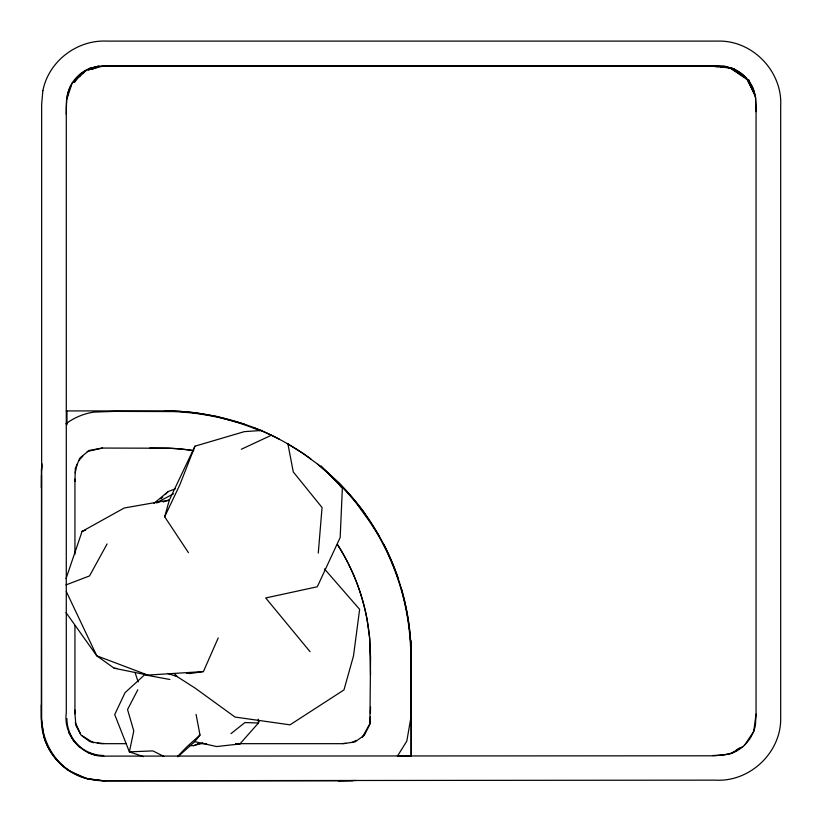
<?xml version="1.0" encoding="UTF-8"?>
<svg xmlns="http://www.w3.org/2000/svg" width="822" height="822" viewBox="0 0 822 822"><rect width="100%" height="100%" fill="white"/><g stroke="black" fill="none" stroke-linecap="round" stroke-linejoin="round"><path stroke-width="1.23" d="M397.273 755.788L411.175 755.798L411.206 720.01M411.277 652.123L411.288 641.006M41.316 487.826L41.419 470.585M66.284 114.35L66.551 100.089L72.048 83.279L86.32 70.353L103.11 66.048L710.537 66.037L730.717 68.062L747.969 80.237A36.949 36.949 0 0 1 754.966 94.396M41.501 475.137L41.316 718.449L43.905 736.882A61.969 61.969 0 0 0 85.447 778.352L103.798 780.9L352.844 780.736M41.624 470.112L41.717 466.351A61.547 61.547 0 0 1 42.025 463.844M370.311 716.979L370.167 723.124L362.297 737.293M370.403 713.301L370.547 707.167M74.936 481.466L75.326 468.437L80.083 457.813L89.208 450.456L102.031 448.062L169.281 448.237A209.538 209.538 0 0 1 193.787 450.692M321.197 466.053L342.373 487.826L340.174 537.475L317.302 586.764L265.712 597.964L310.028 651.661M318.278 553.083L322.06 507.523L293.279 471.941L287.854 443.633M756.055 714.092L753.733 731.477L744.753 744.886M67.538 96.01L68.37 91.17M75.203 472.845L77.083 464.235M188.474 552.682L164.677 516.781L169.332 500.064L194.968 446.182L244.34 431.642L262.146 430.43M66.058 578.575L82.066 531.433L124.235 507.996L169.332 500.064L163.259 501.954M259.238 720.627L258.427 723L239.89 743.961L216.525 746.551L194.773 741.639L177.819 756.805M194.968 446.182L179.864 484.713L164.677 516.781M186.419 673.249L190.221 673.516L203.424 671.564L218.22 637.944M74.042 82.395L75.542 79.046L80.607 75.573M74.042 82.395L75.542 79.035M68.894 90.04L71 85.529M235.78 743.674L343.308 743.674L355.135 741.865L364.331 735.217L369.89 724.388L370.547 657.579L369.746 639.331A209.446 209.446 0 0 0 348.446 563.882M137.819 689.771L127.544 709.53L133.78 730.943L129.373 751.853L143.48 756.661M107.107 543.928L89.536 575.924L65.955 584.925M397.571 755.921L406.818 741.074L410.825 717.966L410.774 655.298A246.456 246.456 0 0 0 370.527 522.741L356.142 502.982A246.857 246.857 0 0 0 330.619 475.876M74.689 82.221L80.299 74.268L86.32 70.353M194.773 741.639L200.003 735.002L196.068 714.38M78.491 460.844L82.817 456.179M177.49 756.497L187.149 746.551L200.003 735.002M160.968 498.82L162.777 497.002M165.489 494.279L168.202 491.546L175.281 488.823M153.961 503.362L168.202 491.546M736.214 750.866L739.944 747.815M230.992 733.635L244.905 722.569L258.427 723L258.252 719.229M363.324 735.937L364.331 735.217M731.508 753.548L733.614 752.079M735.711 750.599L738.855 748.39M88.684 70.034L91.715 67.959L97.736 67.26M742.985 746.54L730.039 753.969L714.678 755.798L107.076 756.106C83.474 758.377 63.089 736.101 66.284 712.828L66.284 106.839L66.859 96.431L69.726 87.461A38.254 38.254 0 0 1 89.238 68.534L98.465 66.171L109.285 65.729L714.934 65.729L725.549 66.325L734.447 69.233A38.254 38.254 0 0 1 753.301 88.807L755.624 98.034L756.055 108.71L756.055 714.493L755.449 725.117A38.264 38.264 0 0 1 732.895 752.808L723.627 755.079L712.777 755.5M156.725 502.735L173.565 493.765M351.826 742.615L356.018 740.488M156.858 502.889L161.461 500.619M241.329 449.264L271.229 435.3M80.299 74.268L83.854 72.798M92.146 69.356L99.246 66.407M189.892 745.564L193.673 745.667L198.349 743.735M82.066 531.433L85.632 530.098M193.673 745.667L202.87 742.872M89.238 68.534L98.465 66.171M87.153 451.525L102.442 448.062M66.017 612.575L96.78 655.812L114.196 668.245L147.806 675.088L203.424 671.564M342.651 743.509L346.134 743.355M338.315 780.9L356.039 780.479M66.284 410.918L164.945 410.918A240.394 240.394 0 0 1 196.694 413.024L216.422 416.456L244.453 424.152M126.403 743.674L101.168 743.674L89.773 741.567L81.049 735.104L75.912 725.507L74.936 713.537L74.936 625.532M197.753 743.674L206.569 743.674M149.779 448.062L167.226 448.196A209.446 209.446 0 0 1 193.098 450.579M164.708 410.918C204.462 410.969 244.144 420.741 279.367 439.205M236.048 743.807L239.89 743.961M714.914 65.729L718.449 65.935M723.175 66.192L734.447 69.233M97.284 743.057L103.623 743.499M114.196 668.245L116.724 668.42M711.338 66.14L717.729 66.674M720.288 66.89L729.237 67.64M712.232 65.729L718.449 66.448M720.925 66.726L727.162 67.435M105.052 780.9L87.338 778.845L69.367 770.964A61.784 61.784 0 0 1 41.419 721.387L41.316 704.927M169.887 679.496L144.6 674.821L125.036 692.669L114.71 714.565L129.373 751.853L152.851 750.907L164.112 756.528M167.616 673.454L177.079 676.568L194.999 688.024L235.01 717.051L290.012 724.84L343.966 689.925L353.501 655.925L359.625 609.359L324.433 568.886M87.666 752.49L96.513 755.49M147.806 675.088L96.78 655.812L66.315 591.563M253.135 427.348C273.664 435.259 293.084 445.945 310.86 458.902M287.227 443.531L302.938 453.364L318.268 464.605A279.593 279.593 0 0 1 339.445 483.521L345.939 490.364A279.716 279.716 0 0 1 363.951 512.24L378.983 535.625M731.364 68.956L746.314 78.193M82.097 735.762L93.482 742.8M340.287 486.398L342.373 487.826M733.173 68.729L743.489 76.014M732.114 68L745.554 77.474M175.096 674.975L177.079 676.568L174.685 673.68M317.857 464.286L339.024 483.079A280.199 280.199 0 0 1 357.858 504.307C375.551 526.614 389.227 552.035 398.382 578.986M79.878 747.527L73.518 740.858L68.914 732.823M747.475 80.422L754.462 93.78M383.268 543.424C401.619 578.75 411.247 618.504 411.175 658.319M75.244 722.466L80.535 733.964M747.969 80.237L755.5 96.934L756.055 111.607M751.031 85.396L753.414 91.129L748.657 79.662M134.993 672.334L138.178 681.952M401.044 587.494C407.671 610.304 411.164 634.029 411.175 657.785L411.175 755.798M74.936 710.085L75.028 713.794M370.547 674.811L369.653 638.221L367.044 619.336A209.538 209.538 0 0 0 337.39 544.462M74.936 479.092L74.936 554.295M66.972 411.164L66.972 424.727M259.803 430.656A246.857 246.857 0 0 0 173.062 411.575L114.422 411.38L93.924 412.11A61.486 61.486 0 0 0 65.924 423.803M41.408 470.585A61.486 61.486 0 0 1 41.788 465.725M337.544 544.698A209.446 209.446 0 0 1 347.901 562.803M103.849 755.5A36.949 36.949 0 0 1 66.901 718.541M719.096 66.346A36.949 36.949 0 0 1 728.487 67.558M730.85 68.257A36.949 36.949 0 0 1 745.503 77.443M42.888 90.605L41.655 104.024L41.655 715.459C41.151 734.858 49.258 753.918 64.024 766.607A62.462 62.462 0 0 0 104.168 780.736L715.572 780.14C750.085 782.174 781.619 752.181 780.684 717.493L780.684 106.069C782.678 71.535 752.562 40.073 717.873 41.1L106.511 41.1C76.857 39.775 48.652 61.352 42.888 90.605"/></g></svg>
